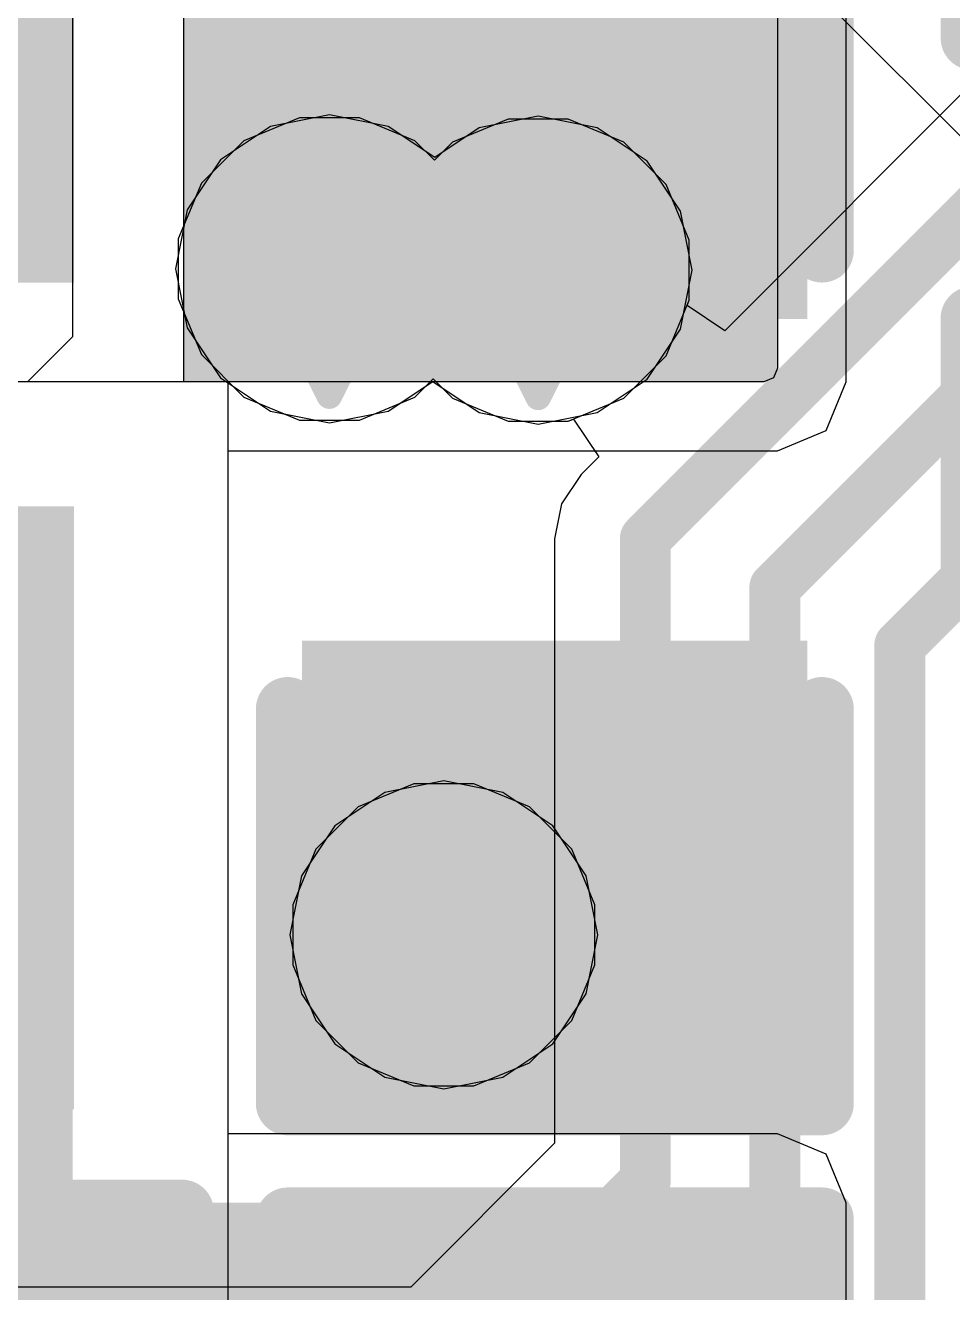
# Model space of a CAD drawing. Header units: inches. Extents: x -6 to 284, y -12 to 154.
# Drawn here: x 40.201 to 42.053, y -8.561 to -6.032 of the extents above; entities that cross this region are included whole.
import ezdxf

# ---------------------------------------------------------------- set-up
doc = ezdxf.new("R2010")
doc.units = ezdxf.units.IN
for name, color, linetype in [('Bottom Layer', 5, 'Continuous'), ('Bottom Overlay', 54, 'Continuous'), ('Bottom Paste', 16, 'Continuous'), ('Bottom Solder', 6, 'Continuous'), ('Drill Drawing', 1, 'Continuous'), ('GND-1', 16, 'Continuous'), ('GND-2', 90, 'Continuous'), ('GND-3', 216, 'Continuous'), ('GND-4', 54, 'Continuous'), ('PWR-1', 156, 'Continuous'), ('PWR-2', 130, 'Continuous'), ('Signal L1', 76, 'Continuous'), ('Signal L2', 6, 'Continuous'), ('Top Layer', 1, 'Continuous'), ('Via Holes', 16, 'Continuous')]:
    doc.layers.add(name, color=color, linetype=linetype)

# ---------------------------------------------------------------- blocks, each defined once
blk = doc.blocks.new('IND_0806_B_242')
at = {"layer": 'Bottom Solder'}
for points in [[(-1.4266, 1.1016), (-0.2234, 1.1016), (-0.2234, -1.1016), (-1.4266, -1.1016)], [(0.2234, 1.1016), (1.4266, 1.1016), (1.4266, -1.1016), (0.2234, -1.1016)]]:
    blk.add_hatch(color=6, dxfattribs=at).paths.add_polyline_path(points)
blk = doc.blocks.new('C___0603_B_431')
at = {"layer": 'Bottom Layer'}
blk.add_hatch(color=5, dxfattribs=at).paths.add_polyline_path([(0.381, -0.4445), (0.381, 0.4445), (1.143, 0.4445), (1.143, -0.4445)])
at = {"layer": 'Bottom Paste'}
blk.add_hatch(color=16, dxfattribs=at).paths.add_polyline_path([(0.381, -0.4445), (0.381, 0.4445), (1.143, 0.4445), (1.143, -0.4445)])
at = {"layer": 'Bottom Solder'}
blk.add_hatch(color=6, dxfattribs=at).paths.add_polyline_path([(0.321, -0.5045), (0.321, 0.5045), (1.203, 0.5045), (1.203, -0.5045)])
at = {"layer": 'Bottom Overlay'}
for points in [[(1.2446, 0.5334, 0.127, 0.127, 0), (1.2446, -0.5334, 0.127, 0.127, 0)], [(0.4572, -0.5334, 0.127, 0.127, 0), (1.2446, -0.5334, 0.127, 0.127, 0)]]:
    blk.add_lwpolyline(points, format="xyseb", dxfattribs=at)
blk.add_lwpolyline([(1.2128, -0.5334, 0.0635, 0.0635, 1), (1.2764, -0.5334, 0.0635, 0.0635, 1)], format="xyseb", close=True, dxfattribs=at)
blk.add_lwpolyline([(1.2128, -0.5334, 0.0635, 0.0635, 1), (1.2764, -0.5334, 0.0635, 0.0635, 1)], format="xyseb", close=True, dxfattribs=at)
blk = doc.blocks.new('C___0603_B_433')
at = {"layer": 'Bottom Layer'}
blk.add_hatch(color=5, dxfattribs=at).paths.add_polyline_path([(0.381, -0.4445), (0.381, 0.4445), (1.143, 0.4445), (1.143, -0.4445)])
at = {"layer": 'Bottom Paste'}
blk.add_hatch(color=16, dxfattribs=at).paths.add_polyline_path([(0.381, -0.4445), (0.381, 0.4445), (1.143, 0.4445), (1.143, -0.4445)])
at = {"layer": 'Bottom Solder'}
blk.add_hatch(color=6, dxfattribs=at).paths.add_polyline_path([(0.321, -0.5045), (0.321, 0.5045), (1.203, 0.5045), (1.203, -0.5045)])
at = {"layer": 'Bottom Overlay'}
for points in [[(0.4572, 0.5334, 0.127, 0.127, 0), (1.2446, 0.5334, 0.127, 0.127, 0)], [(1.2446, 0.5334, 0.127, 0.127, 0), (1.2446, -0.5334, 0.127, 0.127, 0)], [(0.4572, -0.5334, 0.127, 0.127, 0), (1.2446, -0.5334, 0.127, 0.127, 0)]]:
    blk.add_lwpolyline(points, format="xyseb", dxfattribs=at)
for points in [[(1.2128, 0.5334, 0.0635, 0.0635, 1), (1.2764, 0.5334, 0.0635, 0.0635, 1)], [(1.2128, 0.5334, 0.0635, 0.0635, 1), (1.2764, 0.5334, 0.0635, 0.0635, 1)], [(1.2128, -0.5334, 0.0635, 0.0635, 1), (1.2764, -0.5334, 0.0635, 0.0635, 1)], [(1.2128, -0.5334, 0.0635, 0.0635, 1), (1.2764, -0.5334, 0.0635, 0.0635, 1)]]:
    blk.add_lwpolyline(points, format="xyseb", close=True, dxfattribs=at)
blk = doc.blocks.new('C___0603_B_436')
at = {"layer": 'Bottom Layer'}
for points in [[(-1.143, -0.4445), (-1.143, 0.4445), (-0.381, 0.4445), (-0.381, -0.4445)], [(0.381, -0.4445), (0.381, 0.4445), (1.143, 0.4445), (1.143, -0.4445)]]:
    blk.add_hatch(color=5, dxfattribs=at).paths.add_polyline_path(points)
at = {"layer": 'Bottom Paste'}
for points in [[(-1.143, -0.4445), (-1.143, 0.4445), (-0.381, 0.4445), (-0.381, -0.4445)], [(0.381, -0.4445), (0.381, 0.4445), (1.143, 0.4445), (1.143, -0.4445)]]:
    blk.add_hatch(color=16, dxfattribs=at).paths.add_polyline_path(points)
at = {"layer": 'Bottom Solder'}
for points in [[(-1.203, -0.5045), (-1.203, 0.5045), (-0.321, 0.5045), (-0.321, -0.5045)], [(0.321, -0.5045), (0.321, 0.5045), (1.203, 0.5045), (1.203, -0.5045)]]:
    blk.add_hatch(color=6, dxfattribs=at).paths.add_polyline_path(points)
at = {"layer": 'Bottom Overlay'}
for points in [[(-1.2446, 0.5334, 0.127, 0.127, 0), (-0.4572, 0.5334, 0.127, 0.127, 0)], [(-1.2446, 0.5334, 0.127, 0.127, 0), (-1.2446, -0.5334, 0.127, 0.127, 0)], [(0.4572, 0.5334, 0.127, 0.127, 0), (1.2446, 0.5334, 0.127, 0.127, 0)], [(-1.2446, -0.5334, 0.127, 0.127, 0), (-0.4572, -0.5334, 0.127, 0.127, 0)], [(0.4572, -0.5334, 0.127, 0.127, 0), (1.2446, -0.5334, 0.127, 0.127, 0)]]:
    blk.add_lwpolyline(points, format="xyseb", dxfattribs=at)
for points in [[(-1.2764, 0.5334, 0.0635, 0.0635, 1), (-1.2128, 0.5334, 0.0635, 0.0635, 1)], [(-1.2764, 0.5334, 0.0635, 0.0635, 1), (-1.2128, 0.5334, 0.0635, 0.0635, 1)], [(-0.4889, 0.5334, 0.0635, 0.0635, 1), (-0.4254, 0.5334, 0.0635, 0.0635, 1)], [(0.4254, 0.5334, 0.0635, 0.0635, 1), (0.4889, 0.5334, 0.0635, 0.0635, 1)], [(-1.2764, -0.5334, 0.0635, 0.0635, 1), (-1.2128, -0.5334, 0.0635, 0.0635, 1)], [(-1.2764, -0.5334, 0.0635, 0.0635, 1), (-1.2128, -0.5334, 0.0635, 0.0635, 1)], [(-0.4889, -0.5334, 0.0635, 0.0635, 1), (-0.4254, -0.5334, 0.0635, 0.0635, 1)], [(0.4254, -0.5334, 0.0635, 0.0635, 1), (0.4889, -0.5334, 0.0635, 0.0635, 1)]]:
    blk.add_lwpolyline(points, format="xyseb", close=True, dxfattribs=at)
blk = doc.blocks.new('C___0402_B_482')
at = {"layer": 'Bottom Layer'}
for points in [[(-0.2413, 0.3175), (-0.2413, -0.3175), (-0.6985, -0.3175), (-0.6985, 0.3175)], [(0.6985, 0.3175), (0.6985, -0.3175), (0.2413, -0.3175), (0.2413, 0.3175)]]:
    blk.add_hatch(color=5, dxfattribs=at).paths.add_polyline_path(points)
at = {"layer": 'Bottom Paste'}
for points in [[(-0.2413, 0.3175), (-0.2413, -0.3175), (-0.6985, -0.3175), (-0.6985, 0.3175)], [(0.6985, 0.3175), (0.6985, -0.3175), (0.2413, -0.3175), (0.2413, 0.3175)]]:
    blk.add_hatch(color=16, dxfattribs=at).paths.add_polyline_path(points)
at = {"layer": 'Bottom Solder'}
for points in [[(-0.1813, 0.3775), (-0.1813, -0.3775), (-0.7585, -0.3775), (-0.7585, 0.3775)], [(0.7585, 0.3775), (0.7585, -0.3775), (0.1813, -0.3775), (0.1813, 0.3775)]]:
    blk.add_hatch(color=6, dxfattribs=at).paths.add_polyline_path(points)
at = {"layer": 'Bottom Overlay'}
for points in [[(-0.7874, 0.4064, 0.127, 0.127, 0), (-0.2794, 0.4064, 0.127, 0.127, 0)], [(-0.7874, 0.4064, 0.127, 0.127, 0), (-0.7874, -0.4064, 0.127, 0.127, 0)], [(0.2794, 0.4064, 0.127, 0.127, 0), (0.7874, 0.4064, 0.127, 0.127, 0)], [(0.7874, 0.4064, 0.127, 0.127, 0), (0.7874, -0.4064, 0.127, 0.127, 0)], [(-0.7874, -0.4064, 0.127, 0.127, 0), (-0.2794, -0.4064, 0.127, 0.127, 0)], [(0.2794, -0.4064, 0.127, 0.127, 0), (0.7874, -0.4064, 0.127, 0.127, 0)]]:
    blk.add_lwpolyline(points, format="xyseb", dxfattribs=at)
for points in [[(-0.8191, 0.4064, 0.0635, 0.0635, 1), (-0.7556, 0.4064, 0.0635, 0.0635, 1)], [(-0.8191, 0.4064, 0.0635, 0.0635, 1), (-0.7556, 0.4064, 0.0635, 0.0635, 1)], [(-0.3111, 0.4064, 0.0635, 0.0635, 1), (-0.2477, 0.4064, 0.0635, 0.0635, 1)], [(0.2477, 0.4064, 0.0635, 0.0635, 1), (0.3111, 0.4064, 0.0635, 0.0635, 1)], [(0.7556, 0.4064, 0.0635, 0.0635, 1), (0.8191, 0.4064, 0.0635, 0.0635, 1)], [(0.7556, 0.4064, 0.0635, 0.0635, 1), (0.8191, 0.4064, 0.0635, 0.0635, 1)], [(-0.8191, -0.4064, 0.0635, 0.0635, 1), (-0.7556, -0.4064, 0.0635, 0.0635, 1)], [(-0.8191, -0.4064, 0.0635, 0.0635, 1), (-0.7556, -0.4064, 0.0635, 0.0635, 1)], [(-0.3111, -0.4064, 0.0635, 0.0635, 1), (-0.2477, -0.4064, 0.0635, 0.0635, 1)], [(0.2477, -0.4064, 0.0635, 0.0635, 1), (0.3111, -0.4064, 0.0635, 0.0635, 1)], [(0.7556, -0.4064, 0.0635, 0.0635, 1), (0.8191, -0.4064, 0.0635, 0.0635, 1)], [(0.7556, -0.4064, 0.0635, 0.0635, 1), (0.8191, -0.4064, 0.0635, 0.0635, 1)]]:
    blk.add_lwpolyline(points, format="xyseb", close=True, dxfattribs=at)

msp = doc.modelspace()

# ---------------------------------------------------------------- hatches: boundary and pattern name
at = {"layer": 'Bottom Layer'}
for points in [[(40.5177, -6.7429), (40.8022, -6.7429), (40.8022, -4.7512), (40.5177, -4.7512)], [(40.5177, -6.7429), (41.7031, -6.7429), (41.7031, -5.7955), (40.5177, -5.7955)], [(38.1428, -9.421), (40.2957, -9.421), (40.2957, -7.0934), (38.1428, -7.0934)], [(38.1428, -9.421), (41.7031, -9.421), (41.7031, -8.3813), (38.1428, -8.3813)]]:
    msp.add_hatch(color=5, dxfattribs=at).paths.add_polyline_path(points)
h = msp.add_hatch(color=5, dxfattribs=at)
edge = h.paths.add_edge_path()
edge.add_arc((40.8084, -6.5176), 0.2, 0, 360)
h = msp.add_hatch(color=5, dxfattribs=at)
edge = h.paths.add_edge_path()
edge.add_arc((41.2254, -6.5201), 0.2, 0, 360)
h = msp.add_hatch(color=5, dxfattribs=at)
edge = h.paths.add_edge_path()
edge.add_arc((41.037, -7.8466), 0.2, 0, 360)
at = {"layer": 'GND-1'}
h = msp.add_hatch(color=16, dxfattribs=at)
edge = h.paths.add_edge_path()
edge.add_arc((40.8084, -6.5176), 0.2, 0, 360)
h = msp.add_hatch(color=16, dxfattribs=at)
edge = h.paths.add_edge_path()
edge.add_arc((41.2254, -6.5201), 0.2, 0, 360)
h = msp.add_hatch(color=16, dxfattribs=at)
edge = h.paths.add_edge_path()
edge.add_arc((41.037, -7.8466), 0.2, 0, 360)
at = {"layer": 'GND-2'}
h = msp.add_hatch(color=90, dxfattribs=at)
edge = h.paths.add_edge_path()
edge.add_arc((40.8084, -6.5176), 0.2, 0, 360)
h = msp.add_hatch(color=90, dxfattribs=at)
edge = h.paths.add_edge_path()
edge.add_arc((41.2254, -6.5201), 0.2, 0, 360)
h = msp.add_hatch(color=90, dxfattribs=at)
edge = h.paths.add_edge_path()
edge.add_arc((41.037, -7.8466), 0.2, 0, 360)
at = {"layer": 'GND-3'}
h = msp.add_hatch(color=216, dxfattribs=at)
edge = h.paths.add_edge_path()
edge.add_arc((40.8084, -6.5176), 0.2, 0, 360)
h = msp.add_hatch(color=216, dxfattribs=at)
edge = h.paths.add_edge_path()
edge.add_arc((41.2254, -6.5201), 0.2, 0, 360)
h = msp.add_hatch(color=216, dxfattribs=at)
edge = h.paths.add_edge_path()
edge.add_arc((41.037, -7.8466), 0.2, 0, 360)
at = {"layer": 'GND-4'}
h = msp.add_hatch(color=54, dxfattribs=at)
edge = h.paths.add_edge_path()
edge.add_arc((40.8084, -6.5176), 0.2, 0, 360)
h = msp.add_hatch(color=54, dxfattribs=at)
edge = h.paths.add_edge_path()
edge.add_arc((41.2254, -6.5201), 0.2, 0, 360)
h = msp.add_hatch(color=54, dxfattribs=at)
edge = h.paths.add_edge_path()
edge.add_arc((41.037, -7.8466), 0.2, 0, 360)
at = {"layer": 'PWR-1'}
h = msp.add_hatch(color=156, dxfattribs=at)
edge = h.paths.add_edge_path()
edge.add_arc((40.8084, -6.5176), 0.2, 0, 360)
h = msp.add_hatch(color=156, dxfattribs=at)
edge = h.paths.add_edge_path()
edge.add_arc((41.2254, -6.5201), 0.2, 0, 360)
h = msp.add_hatch(color=156, dxfattribs=at)
edge = h.paths.add_edge_path()
edge.add_arc((41.037, -7.8466), 0.2, 0, 360)
at = {"layer": 'PWR-2'}
h = msp.add_hatch(color=130, dxfattribs=at)
edge = h.paths.add_edge_path()
edge.add_arc((40.8084, -6.5176), 0.2, 0, 360)
h = msp.add_hatch(color=130, dxfattribs=at)
edge = h.paths.add_edge_path()
edge.add_arc((41.2254, -6.5201), 0.2, 0, 360)
h = msp.add_hatch(color=130, dxfattribs=at)
edge = h.paths.add_edge_path()
edge.add_arc((41.037, -7.8466), 0.2, 0, 360)
at = {"layer": 'Signal L1'}
h = msp.add_hatch(color=76, dxfattribs=at)
edge = h.paths.add_edge_path()
edge.add_arc((40.8084, -6.5176), 0.2, 0, 360)
h = msp.add_hatch(color=76, dxfattribs=at)
edge = h.paths.add_edge_path()
edge.add_arc((41.2254, -6.5201), 0.2, 0, 360)
h = msp.add_hatch(color=76, dxfattribs=at)
edge = h.paths.add_edge_path()
edge.add_arc((41.037, -7.8466), 0.2, 0, 360)
at = {"layer": 'Signal L2'}
h = msp.add_hatch(color=6, dxfattribs=at)
edge = h.paths.add_edge_path()
edge.add_arc((40.8084, -6.5176), 0.2, 0, 360)
h = msp.add_hatch(color=6, dxfattribs=at)
edge = h.paths.add_edge_path()
edge.add_arc((41.2254, -6.5201), 0.2, 0, 360)
h = msp.add_hatch(color=6, dxfattribs=at)
edge = h.paths.add_edge_path()
edge.add_arc((41.037, -7.8466), 0.2, 0, 360)
at = {"layer": 'Top Layer'}
h = msp.add_hatch(color=1, dxfattribs=at)
edge = h.paths.add_edge_path()
edge.add_arc((40.8084, -6.5176), 0.2, 0, 360)
h = msp.add_hatch(color=1, dxfattribs=at)
edge = h.paths.add_edge_path()
edge.add_arc((41.2254, -6.5201), 0.2, 0, 360)
h = msp.add_hatch(color=1, dxfattribs=at)
edge = h.paths.add_edge_path()
edge.add_arc((41.037, -7.8466), 0.2, 0, 360)
at = {"layer": 'Via Holes'}
h = msp.add_hatch(color=7, dxfattribs=at)
edge = h.paths.add_edge_path()
edge.add_arc((40.8084, -6.5176), 0.1, 0, 360)
h = msp.add_hatch(color=7, dxfattribs=at)
edge = h.paths.add_edge_path()
edge.add_arc((41.2254, -6.5201), 0.1, 0, 360)
h = msp.add_hatch(color=7, dxfattribs=at)
edge = h.paths.add_edge_path()
edge.add_arc((41.037, -7.8466), 0.1, 0, 360)

# ---------------------------------------------------------------- linework, layer by layer
at = {"layer": 'Bottom Layer'}
for p, q in [((40.5177, -6.7429), (40.5177, -4.6983)), ((40.2957, -4.9014), (40.2957, -6.6531)), ((41.7031, -5.7955), (41.7031, -6.7156)), ((41.8406, -6.7429), (41.8406, -5.7955)), ((40.2957, -6.6531), (40.2059, -6.7429)), ((41.7031, -6.7156), (41.6951, -6.7349)), ((40.6066, -6.7429), (38.0034, -6.7429)), ((40.2059, -6.7429), (38.1969, -6.7429)), ((41.6758, -6.7429), (40.5177, -6.7429)), ((40.6066, -9.5585), (40.6066, -6.7429)), ((41.6951, -6.7349), (41.6758, -6.7429)), ((41.8003, -6.8401), (41.8406, -6.7429)), ((41.7031, -6.8804), (41.8003, -6.8401)), ((40.6066, -8.2439), (40.6066, -6.8804)), ((40.6066, -6.8804), (41.7031, -6.8804)), ((41.7031, -8.2439), (40.6066, -8.2439)), ((41.8003, -8.2841), (41.7031, -8.2439)), ((41.8406, -8.3813), (41.8003, -8.2841)), ((41.8406, -9.421), (41.8406, -8.3813))]:
    msp.add_line(p, q, dxfattribs=at)
at = {"layer": 'Drill Drawing'}
for points in [[(40.5544, -6.2636, 0.0508, 0.0508, 0), (41.0624, -6.2636, 0.0508, 0.0508, 0)], [(40.5544, -6.2636, 0.0508, 0.0508, 0), (40.8084, -6.7716, 0.0508, 0.0508, 0)], [(40.8084, -6.7716, 0.0508, 0.0508, 0), (41.0624, -6.2636, 0.0508, 0.0508, 0)], [(40.9714, -6.2661, 0.0508, 0.0508, 0), (41.4794, -6.2661, 0.0508, 0.0508, 0)], [(40.9714, -6.2661, 0.0508, 0.0508, 0), (41.2254, -6.7741, 0.0508, 0.0508, 0)], [(41.2254, -6.7741, 0.0508, 0.0508, 0), (41.4794, -6.2661, 0.0508, 0.0508, 0)], [(40.783, -7.5926, 0.0508, 0.0508, 0), (41.291, -7.5926, 0.0508, 0.0508, 0)], [(40.783, -7.5926, 0.0508, 0.0508, 0), (41.037, -8.1006, 0.0508, 0.0508, 0)], [(41.037, -8.1006, 0.0508, 0.0508, 0), (41.291, -7.5926, 0.0508, 0.0508, 0)]]:
    msp.add_lwpolyline(points, format="xyseb", dxfattribs=at)
for points in [[(40.5417, -6.2636, 0.0254, 0.0254, 1), (40.5671, -6.2636, 0.0254, 0.0254, 1)], [(40.5417, -6.2636, 0.0254, 0.0254, 1), (40.5671, -6.2636, 0.0254, 0.0254, 1)], [(40.9587, -6.2661, 0.0254, 0.0254, 1), (40.9841, -6.2661, 0.0254, 0.0254, 1)], [(40.9587, -6.2661, 0.0254, 0.0254, 1), (40.9841, -6.2661, 0.0254, 0.0254, 1)], [(41.0497, -6.2636, 0.0254, 0.0254, 1), (41.0751, -6.2636, 0.0254, 0.0254, 1)], [(41.0497, -6.2636, 0.0254, 0.0254, 1), (41.0751, -6.2636, 0.0254, 0.0254, 1)], [(41.4667, -6.2661, 0.0254, 0.0254, 1), (41.4921, -6.2661, 0.0254, 0.0254, 1)], [(41.4667, -6.2661, 0.0254, 0.0254, 1), (41.4921, -6.2661, 0.0254, 0.0254, 1)], [(40.7957, -6.7716, 0.0254, 0.0254, 1), (40.8211, -6.7716, 0.0254, 0.0254, 1)], [(40.7957, -6.7716, 0.0254, 0.0254, 1), (40.8211, -6.7716, 0.0254, 0.0254, 1)], [(41.2127, -6.7741, 0.0254, 0.0254, 1), (41.2381, -6.7741, 0.0254, 0.0254, 1)], [(41.2127, -6.7741, 0.0254, 0.0254, 1), (41.2381, -6.7741, 0.0254, 0.0254, 1)], [(40.7703, -7.5926, 0.0254, 0.0254, 1), (40.7957, -7.5926, 0.0254, 0.0254, 1)], [(40.7703, -7.5926, 0.0254, 0.0254, 1), (40.7957, -7.5926, 0.0254, 0.0254, 1)], [(41.2783, -7.5926, 0.0254, 0.0254, 1), (41.3037, -7.5926, 0.0254, 0.0254, 1)], [(41.2783, -7.5926, 0.0254, 0.0254, 1), (41.3037, -7.5926, 0.0254, 0.0254, 1)], [(41.0243, -8.1006, 0.0254, 0.0254, 1), (41.0497, -8.1006, 0.0254, 0.0254, 1)], [(41.0243, -8.1006, 0.0254, 0.0254, 1), (41.0497, -8.1006, 0.0254, 0.0254, 1)]]:
    msp.add_lwpolyline(points, format="xyseb", close=True, dxfattribs=at)
at = {"layer": 'GND-1'}
for p, q in [((40.7485, -6.216), (40.6376, -6.2619)), ((40.8684, -6.216), (40.7485, -6.216)), ((40.9793, -6.2619), (40.8684, -6.216)), ((41.1654, -6.2185), (41.0545, -6.2644)), ((41.2854, -6.2185), (41.1654, -6.2185)), ((41.3962, -6.2644), (41.2854, -6.2185)), ((40.6376, -6.2619), (40.5528, -6.3467)), ((41.0182, -6.3008), (40.9793, -6.2619)), ((41.0545, -6.2644), (41.0182, -6.3008)), ((41.4811, -6.3493), (41.3962, -6.2644)), ((40.5528, -6.3467), (40.5068, -6.4576)), ((41.527, -6.4601), (41.4811, -6.3493)), ((40.5068, -6.4576), (40.5068, -6.5776)), ((41.527, -6.5801), (41.527, -6.4601)), ((40.5068, -6.5776), (40.5528, -6.6884)), ((41.4811, -6.6909), (41.527, -6.5801)), ((40.5528, -6.6884), (40.6376, -6.7733)), ((41.3962, -6.7758), (41.4811, -6.6909)), ((40.9793, -6.7733), (41.0156, -6.7369)), ((41.0156, -6.7369), (41.0545, -6.7758)), ((40.6376, -6.7733), (40.7485, -6.8192)), ((40.8684, -6.8192), (40.9793, -6.7733)), ((41.0545, -6.7758), (41.1654, -6.8217)), ((41.2854, -6.8217), (41.3962, -6.7758)), ((40.7485, -6.8192), (40.8684, -6.8192)), ((41.1654, -6.8217), (41.2854, -6.8217))]:
    msp.add_line(p, q, dxfattribs=at)
at = {"layer": 'GND-2'}
for p, q in [((40.7485, -6.216), (40.6376, -6.2619)), ((40.8684, -6.216), (40.7485, -6.216)), ((40.9793, -6.2619), (40.8684, -6.216)), ((41.1654, -6.2185), (41.0545, -6.2644)), ((41.2854, -6.2185), (41.1654, -6.2185)), ((41.3962, -6.2644), (41.2854, -6.2185)), ((40.6376, -6.2619), (40.5528, -6.3467)), ((41.0182, -6.3008), (40.9793, -6.2619)), ((41.0545, -6.2644), (41.0182, -6.3008)), ((41.4811, -6.3493), (41.3962, -6.2644)), ((40.5528, -6.3467), (40.5068, -6.4576)), ((41.527, -6.4601), (41.4811, -6.3493)), ((40.5068, -6.4576), (40.5068, -6.5776)), ((41.527, -6.5801), (41.527, -6.4601)), ((40.5068, -6.5776), (40.5528, -6.6884)), ((41.4811, -6.6909), (41.527, -6.5801)), ((40.5528, -6.6884), (40.6376, -6.7733)), ((41.3962, -6.7758), (41.4811, -6.6909)), ((40.9793, -6.7733), (41.0156, -6.7369)), ((41.0156, -6.7369), (41.0545, -6.7758)), ((40.6376, -6.7733), (40.7485, -6.8192)), ((40.8684, -6.8192), (40.9793, -6.7733)), ((41.0545, -6.7758), (41.1654, -6.8217)), ((41.2854, -6.8217), (41.3962, -6.7758)), ((40.7485, -6.8192), (40.8684, -6.8192)), ((41.1654, -6.8217), (41.2854, -6.8217))]:
    msp.add_line(p, q, dxfattribs=at)
at = {"layer": 'GND-3'}
for p, q in [((40.7485, -6.216), (40.6376, -6.2619)), ((40.8684, -6.216), (40.7485, -6.216)), ((40.9793, -6.2619), (40.8684, -6.216)), ((41.1654, -6.2185), (41.0545, -6.2644)), ((41.2854, -6.2185), (41.1654, -6.2185)), ((41.3962, -6.2644), (41.2854, -6.2185)), ((40.6376, -6.2619), (40.5528, -6.3467)), ((41.0182, -6.3008), (40.9793, -6.2619)), ((41.0545, -6.2644), (41.0182, -6.3008)), ((41.4811, -6.3493), (41.3962, -6.2644)), ((40.5528, -6.3467), (40.5068, -6.4576)), ((41.527, -6.4601), (41.4811, -6.3493)), ((40.5068, -6.4576), (40.5068, -6.5776)), ((41.527, -6.5801), (41.527, -6.4601)), ((40.5068, -6.5776), (40.5528, -6.6884)), ((41.4811, -6.6909), (41.527, -6.5801)), ((40.5528, -6.6884), (40.6376, -6.7733)), ((41.3962, -6.7758), (41.4811, -6.6909)), ((40.9793, -6.7733), (41.0156, -6.7369)), ((41.0156, -6.7369), (41.0545, -6.7758)), ((40.6376, -6.7733), (40.7485, -6.8192)), ((40.8684, -6.8192), (40.9793, -6.7733)), ((41.0545, -6.7758), (41.1654, -6.8217)), ((41.2854, -6.8217), (41.3962, -6.7758)), ((40.7485, -6.8192), (40.8684, -6.8192)), ((41.1654, -6.8217), (41.2854, -6.8217))]:
    msp.add_line(p, q, dxfattribs=at)
at = {"layer": 'GND-4'}
for p, q in [((40.7485, -6.216), (40.6376, -6.2619)), ((40.8684, -6.216), (40.7485, -6.216)), ((40.9793, -6.2619), (40.8684, -6.216)), ((41.1654, -6.2185), (41.0545, -6.2644)), ((41.2854, -6.2185), (41.1654, -6.2185)), ((41.3962, -6.2644), (41.2854, -6.2185)), ((40.6376, -6.2619), (40.5528, -6.3467)), ((41.0182, -6.3008), (40.9793, -6.2619)), ((41.0545, -6.2644), (41.0182, -6.3008)), ((41.4811, -6.3493), (41.3962, -6.2644)), ((40.5528, -6.3467), (40.5068, -6.4576)), ((41.527, -6.4601), (41.4811, -6.3493)), ((40.5068, -6.4576), (40.5068, -6.5776)), ((41.527, -6.5801), (41.527, -6.4601)), ((40.5068, -6.5776), (40.5528, -6.6884)), ((41.4811, -6.6909), (41.527, -6.5801)), ((40.5528, -6.6884), (40.6376, -6.7733)), ((41.3962, -6.7758), (41.4811, -6.6909)), ((40.9793, -6.7733), (41.0156, -6.7369)), ((41.0156, -6.7369), (41.0545, -6.7758)), ((40.6376, -6.7733), (40.7485, -6.8192)), ((40.8684, -6.8192), (40.9793, -6.7733)), ((41.0545, -6.7758), (41.1654, -6.8217)), ((41.2854, -6.8217), (41.3962, -6.7758)), ((40.7485, -6.8192), (40.8684, -6.8192)), ((41.1654, -6.8217), (41.2854, -6.8217))]:
    msp.add_line(p, q, dxfattribs=at)
at = {"layer": 'PWR-1'}
for p, q in [((41.3952, -5.5796), (42.7954, -6.9798)), ((40.8084, -6.2101), (40.6908, -6.2335)), ((40.9261, -6.2335), (40.8084, -6.2101)), ((41.2254, -6.2126), (41.1077, -6.236)), ((41.343, -6.236), (41.2254, -6.2126)), ((40.6908, -6.2335), (40.591, -6.3001)), ((41.0188, -6.2954), (40.9261, -6.2335)), ((41.1077, -6.236), (41.0188, -6.2954)), ((41.4428, -6.3027), (41.343, -6.236)), ((40.591, -6.3001), (40.5243, -6.3999)), ((41.5095, -6.4024), (41.4428, -6.3027)), ((40.5243, -6.3999), (40.5009, -6.5176)), ((41.5329, -6.5201), (41.5095, -6.4024)), ((40.5009, -6.5176), (40.5243, -6.6353)), ((41.5095, -6.6378), (41.5329, -6.5201)), ((40.5243, -6.6353), (40.591, -6.735)), ((41.4428, -6.7375), (41.5095, -6.6378)), ((40.591, -6.735), (40.6908, -6.8017)), ((40.9261, -6.8017), (41.015, -6.7423)), ((41.015, -6.7423), (41.1077, -6.8042)), ((41.343, -6.8042), (41.4428, -6.7375)), ((40.6908, -6.8017), (40.8084, -6.8251)), ((40.8084, -6.8251), (40.9261, -6.8017)), ((41.1077, -6.8042), (41.2254, -6.8276)), ((41.2254, -6.8276), (41.343, -6.8042)), ((41.037, -7.5391), (40.9193, -7.5625)), ((41.1546, -7.5625), (41.037, -7.5391)), ((40.9193, -7.5625), (40.8195, -7.6292)), ((41.2544, -7.6292), (41.1546, -7.5625)), ((40.8195, -7.6292), (40.7529, -7.7289)), ((41.3211, -7.7289), (41.2544, -7.6292)), ((40.7529, -7.7289), (40.7295, -7.8466)), ((41.3445, -7.8466), (41.3211, -7.7289)), ((40.7295, -7.8466), (40.7529, -7.9643)), ((41.3211, -7.9643), (41.3445, -7.8466)), ((40.7529, -7.9643), (40.8195, -8.0641)), ((41.2544, -8.0641), (41.3211, -7.9643)), ((40.8195, -8.0641), (40.9193, -8.1307)), ((41.1546, -8.1307), (41.2544, -8.0641)), ((40.9193, -8.1307), (41.037, -8.1541)), ((41.037, -8.1541), (41.1546, -8.1307))]:
    msp.add_line(p, q, dxfattribs=at)
at = {"layer": 'PWR-2'}
for p, q in [((40.977, -7.545), (40.8661, -7.5909)), ((41.097, -7.545), (40.977, -7.545)), ((41.2078, -7.5909), (41.097, -7.545)), ((40.8661, -7.5909), (40.7813, -7.6758)), ((41.2926, -7.6758), (41.2078, -7.5909)), ((40.7813, -7.6758), (40.7354, -7.7866)), ((41.3386, -7.7866), (41.2926, -7.6758)), ((40.7354, -7.7866), (40.7354, -7.9066)), ((41.3386, -7.9066), (41.3386, -7.7866)), ((40.7354, -7.9066), (40.7813, -8.0175)), ((41.2926, -8.0175), (41.3386, -7.9066)), ((40.7813, -8.0175), (40.8661, -8.1023)), ((41.2078, -8.1023), (41.2926, -8.0175)), ((40.8661, -8.1023), (40.977, -8.1482)), ((41.097, -8.1482), (41.2078, -8.1023)), ((40.977, -8.1482), (41.097, -8.1482))]:
    msp.add_line(p, q, dxfattribs=at)
at = {"layer": 'Signal L1'}
msp.add_lwpolyline([(42.5739, -5.9608, 0.254, 0.254, -0.414214), (41.8674, -5.2543, 0.254, 0.254, 0)], format="xyseb", dxfattribs=at)
at = {"layer": 'Top Layer'}
for p, q in [((42.6462, -5.5927), (41.598, -6.6409)), ((40.7485, -6.216), (40.6376, -6.2619)), ((40.8684, -6.216), (40.7485, -6.216)), ((40.9793, -6.2619), (40.8684, -6.216)), ((41.1654, -6.2185), (41.0545, -6.2644)), ((41.2854, -6.2185), (41.1654, -6.2185)), ((41.3962, -6.2644), (41.2854, -6.2185)), ((40.6376, -6.2619), (40.5528, -6.3467)), ((41.0182, -6.3008), (40.9793, -6.2619)), ((41.0545, -6.2644), (41.0182, -6.3008)), ((41.4811, -6.3493), (41.3962, -6.2644)), ((40.5528, -6.3467), (40.5068, -6.4576)), ((41.527, -6.4601), (41.4811, -6.3493)), ((40.5068, -6.4576), (40.5068, -6.5776)), ((41.527, -6.5801), (41.527, -6.4601)), ((40.5068, -6.5776), (40.5528, -6.6884)), ((41.5226, -6.5905), (41.527, -6.5801)), ((41.598, -6.6409), (41.5226, -6.5905)), ((40.5528, -6.6884), (40.6376, -6.7733)), ((40.9793, -6.7733), (41.0156, -6.7369)), ((41.0156, -6.7369), (41.0545, -6.7758)), ((40.6376, -6.7733), (40.7485, -6.8192)), ((40.8684, -6.8192), (40.9793, -6.7733)), ((41.0545, -6.7758), (41.1654, -6.8217)), ((40.7485, -6.8192), (40.8684, -6.8192)), ((41.1654, -6.8217), (41.2854, -6.8217)), ((41.2854, -6.8217), (41.2958, -6.8174)), ((41.2958, -6.8174), (41.3462, -6.8927)), ((41.3462, -6.8927), (41.3111, -6.9278)), ((41.3111, -6.9278), (41.2718, -6.9866)), ((41.2718, -6.9866), (41.258, -7.056)), ((41.258, -7.056), (41.258, -8.2625)), ((41.258, -8.2625), (40.971, -8.5495)), ((40.971, -8.5495), (40.1726, -8.5495))]:
    msp.add_line(p, q, dxfattribs=at)
for points in [[(41.9473, -7.269, 0.1016, 0.1016, 0), (44.2449, -4.9714, 0.1016, 0.1016, 0)], [(41.4393, -7.056, 0.1016, 0.1016, 0), (42.8275, -5.6678, 0.1016, 0.1016, 0)], [(41.6979, -7.153, 0.1016, 0.1016, 0), (43.0656, -5.7852, 0.1016, 0.1016, 0)], [(41.4393, -8.3376, 0.1016, 0.1016, 0), (41.4393, -7.056, 0.1016, 0.1016, 0)], [(41.6979, -8.5066, 0.1016, 0.1016, 0), (41.6979, -7.153, 0.1016, 0.1016, 0)], [(41.9473, -8.6887, 0.1016, 0.1016, 0), (41.9473, -7.269, 0.1016, 0.1016, 0)], [(41.0461, -8.7307, 0.1016, 0.1016, 0), (41.4393, -8.3376, 0.1016, 0.1016, 0)], [(41.1714, -9.0331, 0.1016, 0.1016, 0), (41.6979, -8.5066, 0.1016, 0.1016, 0)]]:
    msp.add_lwpolyline(points, format="xyseb", dxfattribs=at)
for points in [[(41.4139, -7.056, 0.0508, 0.0508, 1), (41.4647, -7.056, 0.0508, 0.0508, 1)], [(41.4139, -7.056, 0.0508, 0.0508, 1), (41.4647, -7.056, 0.0508, 0.0508, 1)], [(41.6725, -7.153, 0.0508, 0.0508, 1), (41.7233, -7.153, 0.0508, 0.0508, 1)], [(41.6725, -7.153, 0.0508, 0.0508, 1), (41.7233, -7.153, 0.0508, 0.0508, 1)], [(41.9219, -7.269, 0.0508, 0.0508, 1), (41.9727, -7.269, 0.0508, 0.0508, 1)], [(41.9219, -7.269, 0.0508, 0.0508, 1), (41.9727, -7.269, 0.0508, 0.0508, 1)], [(41.4139, -8.3376, 0.0508, 0.0508, 1), (41.4647, -8.3376, 0.0508, 0.0508, 1)], [(41.4139, -8.3376, 0.0508, 0.0508, 1), (41.4647, -8.3376, 0.0508, 0.0508, 1)], [(41.6725, -8.5066, 0.0508, 0.0508, 1), (41.7233, -8.5066, 0.0508, 0.0508, 1)], [(41.6725, -8.5066, 0.0508, 0.0508, 1), (41.7233, -8.5066, 0.0508, 0.0508, 1)]]:
    msp.add_lwpolyline(points, format="xyseb", close=True, dxfattribs=at)

# ---------------------------------------------------------------- block references
at = {"rotation": 90}
for name, p in [('IND_0806_B_242', (39.1969, -6.7684)), ('C___0402_B_482', (42.4989, -6.3366)), ('C___0603_B_436', (41.2586, -6.9385)), ('C___0603_B_431', (39.9809, -9.6434)), ('C___0603_B_433', (41.2586, -9.6589))]:
    msp.add_blockref(name, p, dxfattribs=at)

doc.saveas('drawing.dxf')
